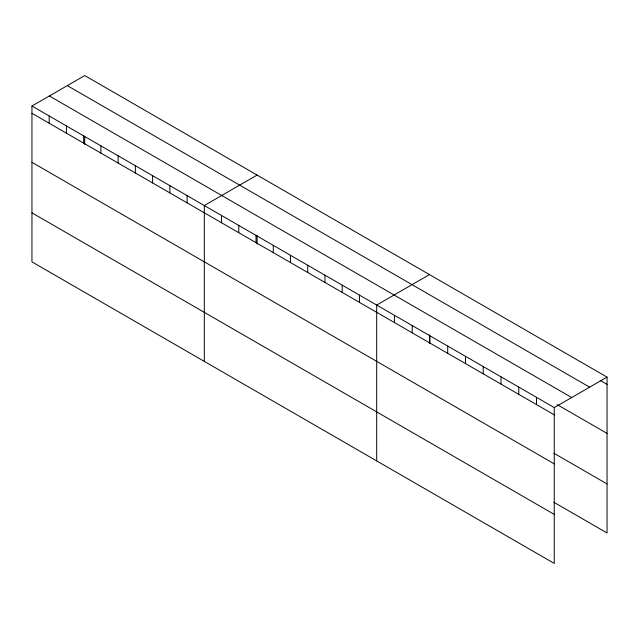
<?xml version="1.0" encoding="UTF-8"?>
<svg xmlns="http://www.w3.org/2000/svg" width="639" height="639" viewBox="0 0 639 639"><rect width="100%" height="100%" fill="white"/><g stroke="black" fill="none" stroke-linecap="round" stroke-linejoin="round"><path stroke-width="0.96" d="M31.95 106.034L554.269 407.586L554.269 563.438L31.95 261.878L31.95 106.034L84.731 75.562L607.05 377.122L607.05 532.966L553.773 502.206M257.094 175.07L204.312 205.542L204.312 361.394M429.464 274.586L376.683 305.059L376.683 460.911M554.269 407.586L607.05 377.122M600.285 380.469L607.05 384.374M67.311 85.618L589.629 387.17M49.371 95.978L571.689 397.538M557.152 404.607L607.05 433.41M31.95 113.287L554.269 414.847M553.773 453.171L607.05 483.931M31.95 162.322L554.269 463.882M31.95 212.843L554.269 514.403M536.512 397.338L536.512 404.599M518.756 387.082L518.756 394.343M500.992 376.834L500.992 384.087M483.236 366.578L483.236 373.839M465.48 356.322L465.48 363.583M447.715 346.074L447.715 353.327M429.959 335.818L429.959 343.079M429.464 334.772L429.464 343.51M412.203 325.563L412.203 332.823M394.439 315.315L394.439 322.575M359.445 295.106L359.445 302.367M342.208 285.154L342.208 292.414M324.971 275.209L324.971 282.462M307.734 265.257L307.734 272.51M290.497 255.304L290.497 262.565M273.26 245.352L273.26 252.613M257.094 235.256L257.094 243.994M256.023 235.4L256.023 242.66M238.786 225.447L238.786 232.708M221.549 215.495L221.549 222.755M187.075 195.598L187.075 202.851M169.846 185.645L169.846 192.898M152.609 175.693L152.609 182.954M135.372 165.741L135.372 173.001M118.135 155.788L118.135 163.049M100.898 145.836L100.898 153.096M84.731 136.714L84.731 144.486M83.661 135.883L83.661 143.144M66.424 125.931L66.424 133.192M49.187 115.986L49.187 123.239"/></g></svg>
